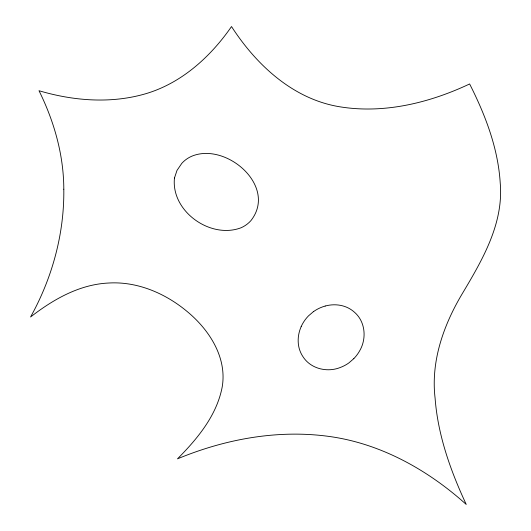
<?xml version="1.0" encoding="UTF-8"?>
<svg xmlns="http://www.w3.org/2000/svg" width="531" height="531" viewBox="0 0 531 531"><rect width="100%" height="100%" fill="white"/><g stroke="black" fill="none" stroke-linecap="round" stroke-linejoin="round"><path stroke-width="0.8" d="M301.177 326.618C298.19 333.329 297.267 341.015 299.126 348.163A29.723 29.099 -34.9 0 0 303.101 356.885C310.854 368.879 327.262 372.682 340.179 367.525A36.765 36.274 -39.4 0 0 348.814 362.965L353.825 358.651M313.496 311.584L308.465 315.899A36.354 35.438 -40.5 0 0 301.157 326.605M325.198 306.029C332.287 304.097 340.026 304.356 346.803 307.29A29.703 29.092 -47.6 0 1 354.821 312.553C365.494 322.051 366.729 338.851 359.653 350.825A36.825 36.354 -40.5 0 1 353.812 358.637M313.509 311.611A36.387 35.424 -41.2 0 1 325.204 306.048M63.806 189.202C64.364 233.819 52.184 278.098 30.559 317.007C53.133 299.484 79.338 284.424 108.55 283.03C137.483 281.238 165.785 293.524 187.622 311.909C209.26 329.91 227.102 357.436 222.25 386.694C216.907 415.348 197.472 438.732 177.473 458.857C225.151 439.084 277.826 429.34 329.273 436.462C380.82 443.551 427.966 469.968 466.245 504.45C450.627 470.937 437.909 435.433 435.108 398.31C430.634 360.934 443.81 324.368 462.82 292.767C482.652 259.473 503.76 223.266 500.222 182.936C498.065 148.069 485.274 114.849 469.623 83.964C428.809 103.2 382.406 114.437 337.364 106.373C291.838 98.023 255.882 64.271 231.516 26.55C210.853 56.419 182.339 82.458 147.074 93.323C111.915 103.996 73.875 101.049 39.002 90.721C54.129 121.28 63.727 154.939 63.806 189.202M174.467 178.004C170.836 211.305 210.575 239.547 241.253 227.693A28.216 27.785 -31.6 0 0 250.818 220.743C278.038 186.408 225.921 141.438 191.386 156.386A28.13 27.619 -36.1 0 0 181.814 163.336L176.996 170.411L174.467 178.004"/></g></svg>
